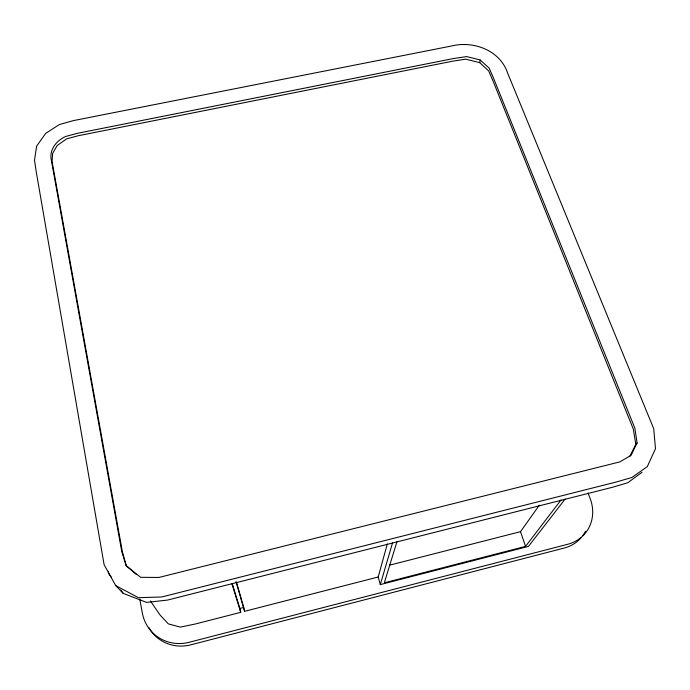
<?xml version="1.0" encoding="UTF-8"?>
<svg xmlns="http://www.w3.org/2000/svg" width="690" height="690" viewBox="0 0 690 690"><rect width="100%" height="100%" fill="white"/><g stroke="black" fill="none" stroke-linecap="round" stroke-linejoin="round"><path stroke-width="1.03" d="M629.91 456.219L635.809 444.334L633.299 429.059L492.97 80.842L488.693 70.967L479.8 62.661L480.145 59.952L466.699 56.589L453.528 58.529L77.392 133.317L65.757 136.447A25.237 20.476 -12.3 0 0 51.388 160.391L121.794 551.733L126.356 566.093L140.734 577.332L158.933 577.452L619.801 461.895L631.134 455.271L637.094 442.971L634.869 428.18L493.462 77.996L489.115 68.06L480.145 59.952M565.239 498.93L528.462 546.394L380.294 584.611L378.18 577.004L387.306 543.962M380.294 584.611L392.532 542.883M396.931 541.762L384.321 582.8L525.539 546.394L561.005 500M389.427 565.214L520.527 531.662L539.33 505.184M635.809 444.334L637.094 442.971M642.045 472.253L627.779 482.733L612.91 487.166L167.489 600.076L146.642 602.405L123.26 593.409L115.713 585.594L104.112 564.722L36.311 172.233L34.5 160.201L36.622 146.168L45.661 133.386L59.444 124.502L73.701 120.552L451.527 45.997C473.582 40.469 500.172 50.396 507.65 73.114L653.715 428.688L655.5 448.698L647.298 466.621L631.971 477.454L616.394 481.974L161.805 596.971L138.449 597.695L115.713 585.594M232.202 583.473L239.861 608.433L243.734 607.442L242.069 601.663M239.861 608.433L240.724 612.332L195.382 623.984L180.271 627.107L168.3 623.855L160.132 615.101L150.411 600.99M236.014 581.627L244.605 611.331L378.18 577.004M479.8 62.661L465.655 59.159L452.614 61.194L78.237 135.74L66.525 138.906L57.132 145.59L52.621 153.456L52.069 161.529L122.337 551.595L126.356 566.093M126.253 565.507L136.241 574.434M111.263 577.116L108.735 573.683L108.313 571.674M120.733 589.976L123.26 593.409M588.035 492.91L590.304 498.956A39.235 35.535 36.9 0 1 567.698 544.289L189.25 642.261A40.934 38.761 -49.2 0 1 142.295 612.841L139.768 599.093M520.527 531.662L525.539 546.394M231.918 583.749L240.724 612.332M236.515 582.377L241.776 600.645M243.734 607.442L244.605 611.331M580.885 538.002A38.735 35.138 37.3 0 1 564.325 548.015L190.871 644.822A40.4 38.269 -49.9 0 1 148.738 627.452M585.482 531.266A38.735 35.138 37.3 0 1 582.826 535.587"/></g></svg>
